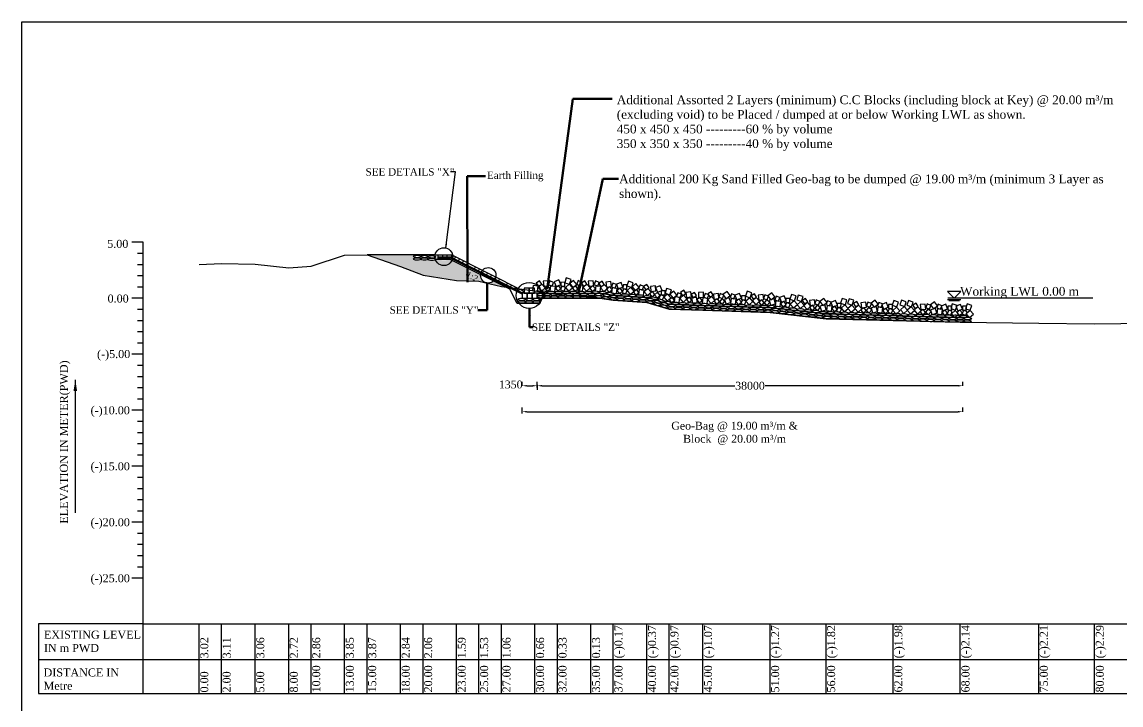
# Model space of a CAD drawing. Header units: metres. Extents: x -2434 to 11656, y -15288 to 8109.
# Drawn here: x 1856.3 to 1954.5, y -14416.3 to -14355.4 of the extents above; entities that cross this region are included whole.
import ezdxf

# ---------------------------------------------------------------- set-up
doc = ezdxf.new("R2010")
doc.units = ezdxf.units.M
doc.layers.add('LINE', color=7, linetype='Continuous')
doc.styles.get("Standard").update_dxf_attribs({"font": 'times.ttf'})
doc.dimstyles.get("Standard").update_dxf_attribs({"dimtxt": 0.5, "dimasz": 0.4075, "dimexe": 0.364, "dimexo": 0.219, "dimgap": 0.09, "dimtad": 0, "dimdec": 0, "dimlfac": 1000, "dimzin": 0, "dimdsep": 46, "dimtxsty": 'Standard', "dimcen": 0.09, "dimadec": 0, "dimazin": 0, "dimtfac": 1, "dimtdec": 0, "dimtofl": 0, "dimtmove": 0, "dimatfit": 3, "dimfxl": 1, "dimtolj": 1, "dimtzin": 0, "dimarcsym": 0})

# ---------------------------------------------------------------- blocks, each defined once
blk = doc.blocks.new('*D1528')
at = {"color": 0, "lineweight": -2, "ltscale": 0.5}
for p, q in [((1902.37, -14387.99), (1902.37, -14387.476)), ((1902.777, -14387.84), (1920.027, -14387.84)), ((1939.962, -14387.84), (1922.712, -14387.84)), ((1940.37, -14387.84), (1940.37, -14387.476))]:
    blk.add_line(p, q, dxfattribs=at)
at = {"color": 0, "linetype": 'Continuous', "lineweight": -3, "ltscale": 0.5}
for points in [[(1902.777, -14387.772), (1902.777, -14387.908), (1902.37, -14387.84)], [(1939.962, -14387.772), (1939.962, -14387.908), (1940.37, -14387.84)]]:
    blk.add_solid(points, dxfattribs=at)
at = {"layer": 'Defpoints', "color": 0, "linetype": 'Continuous', "lineweight": -3, "ltscale": 0.5}
for p in [(1940.37, -14387.84), (1940.37, -14387.84), (1902.37, -14393.538)]:
    blk.add_point(p, dxfattribs=at)
at = {"color": 0, "linetype": 'Continuous', "lineweight": -3, "ltscale": 0.5, "insert": (1921.37, -14387.84), "char_height": 0.7, "attachment_point": 5}
blk.add_mtext('\\A1;38000', dxfattribs=at)
blk = doc.blocks.new('*D1529')
at = {"color": 0, "lineweight": -2, "ltscale": 0.5}
for p, q in [((1901.02, -14387.84), (1901.02, -14387.476)), ((1901.427, -14387.84), (1901.962, -14387.84)), ((1902.37, -14387.744), (1902.37, -14388.204))]:
    blk.add_line(p, q, dxfattribs=at)
at = {"color": 0, "linetype": 'Continuous', "lineweight": -3, "ltscale": 0.5}
for points in [[(1901.427, -14387.772), (1901.427, -14387.908), (1901.02, -14387.84)], [(1901.962, -14387.772), (1901.962, -14387.908), (1902.37, -14387.84)]]:
    blk.add_solid(points, dxfattribs=at)
at = {"layer": 'Defpoints', "color": 0, "linetype": 'Continuous', "lineweight": -3, "ltscale": 0.5}
for p in [(1901.02, -14387.84), (1902.37, -14387.525), (1902.37, -14387.84)]:
    blk.add_point(p, dxfattribs=at)
at = {"color": 0, "linetype": 'Continuous', "lineweight": -3, "ltscale": 0.5, "insert": (1899.996, -14387.73), "char_height": 0.7, "attachment_point": 5}
blk.add_mtext('\\A1;1350', dxfattribs=at)
blk = doc.blocks.new('*D1530')
at = {"color": 0, "lineweight": -2, "ltscale": 0.5}
for p, q in [((1901.02, -14390.307), (1901.02, -14389.793)), ((1901.427, -14390.157), (1939.962, -14390.157)), ((1940.37, -14390.157), (1940.37, -14389.793))]:
    blk.add_line(p, q, dxfattribs=at)
at = {"color": 0, "linetype": 'Continuous', "lineweight": -3, "ltscale": 0.5}
for points in [[(1901.427, -14390.089), (1901.427, -14390.225), (1901.02, -14390.157)], [(1939.962, -14390.089), (1939.962, -14390.225), (1940.37, -14390.157)]]:
    blk.add_solid(points, dxfattribs=at)
at = {"layer": 'Defpoints', "color": 0, "linetype": 'Continuous', "lineweight": -3, "ltscale": 0.5}
for p in [(1940.37, -14390.157), (1940.37, -14390.157), (1901.02, -14396.201)]:
    blk.add_point(p, dxfattribs=at)
at = {"color": 0, "linetype": 'Continuous', "lineweight": -3, "ltscale": 0.5, "insert": (1919.995, -14392.091), "char_height": 0.7, "attachment_point": 5}
blk.add_mtext('\\A1;Geo-Bag @ 19.00 m³/m &\\PBlock  @ 20.00 m³/m', dxfattribs=at)

msp = doc.modelspace()

# ---------------------------------------------------------------- hatches: boundary and pattern name
at = {"lineweight": -3, "ltscale": 0.5}
h = msp.add_hatch(dxfattribs=at)
h.set_pattern_fill('AR-SAND', color=0, scale=0.005, style=0)
h.set_pattern_definition([(37.5, (-262.59242, -7054.71837), (-0.0080001565, 0.2447066187), [0, -0.19304, 0, -0.2159, 0, -0.206375]), (7.5, (-262.59242, -7054.71837), (0.224761642, 0.35841255), [0, -0.10414, 0, -0.17399, 0, -0.066675]), (327.5, (-262.74863, -7054.71837), (0.395496185, 0.0007185923), [0, -0.0635, 0, -0.2286, 0, -0.29845]), (317.5, (-262.74863, -7054.71837), (0.381778226, 0.111464662), [0, -0.03175, 0, -0.14986, 0, -0.17145])])
h.paths.add_polyline_path([(1894.600601, -14376.560269), (1894.401031, -14376.560269, -0.250913174), (1893.648153, -14376.560269), (1893.495028, -14376.560269), (1893.495028, -14376.453473, -0.114185559), (1893.287004, -14376.160269), (1893.2646, -14376.160269), (1887.160674, -14376.160269), (1890.160674, -14377.190269), (1892.160674, -14377.970269), (1895.160674, -14378.440269), (1897.160674, -14378.504269), (1899.160674, -14378.974269), (1899.526029, -14379.022983), (1898.452785, -14378.486361, -0.651935089), (1897.298894, -14377.977518, -0.024164705), (1897.302109, -14377.911023)])
edge = h.paths.add_edge_path(flags=16)
edge.add_ellipse((1892.953511, -14376.551346), major_axis=(-0.332673, 0.007297), ratio=0.329715771, start_angle=1.65842056, end_angle=263.58604641, ccw=False)
edge.add_ellipse((1892.297232, -14376.515537), major_axis=(-0.332673, 0.007297), ratio=0.329715771, start_angle=7.5843936, end_angle=167.05156828, ccw=False)
edge.add_ellipse((1891.634496, -14376.517672), major_axis=(-0.332673, 0.007297), ratio=0.329715771, start_angle=280.44828495, end_angle=541.14216713, ccw=False)
edge.add_ellipse((1891.634496, -14376.301554), major_axis=(-0.332673, 0.007297), ratio=0.329715771, start_angle=191.23400743, end_angle=440.38045425, ccw=False)
edge.add_ellipse((1892.293644, -14376.298514), major_axis=(-0.332673, 0.007297), ratio=0.329715771, start_angle=177.37698569, end_angle=357.97318861, ccw=False)
edge.add_ellipse((1892.954921, -14376.333401), major_axis=(-0.332673, 0.007297), ratio=0.329715771, start_angle=96.99814683, end_angle=351.95412789, ccw=False)
h.paths.add_polyline_path([(1895.76625, -14378.161945), (1896.941873, -14378.757131), (1897.321229, -14378.007817), (1896.145607, -14377.412632)], flags=24)

# ---------------------------------------------------------------- linework, layer by layer
at = {"color": 0, "lineweight": -2}
for p, q in [((1867.160674, -14375.030269), (1866.160674, -14375.030269)), ((1867.160674, -14415.329559), (1867.160674, -14375.030269)), ((1867.160674, -14376.030269), (1866.660674, -14376.030269)), ((1867.160674, -14377.030269), (1866.660674, -14377.030269)), ((1867.160674, -14378.030269), (1866.660674, -14378.030269)), ((1867.160674, -14379.030269), (1866.660674, -14379.030269)), ((1867.160674, -14380.030269), (1866.160674, -14380.030269)), ((1867.160674, -14381.030269), (1866.660674, -14381.030269)), ((1867.160674, -14382.030269), (1866.660674, -14382.030269)), ((1867.160674, -14383.030269), (1866.660674, -14383.030269)), ((1867.160674, -14384.030269), (1866.660674, -14384.030269)), ((1867.160674, -14385.030269), (1866.160674, -14385.030269)), ((1867.160674, -14386.030269), (1866.660674, -14386.030269)), ((1867.160674, -14387.030269), (1866.660674, -14387.030269)), ((1867.160674, -14388.030269), (1866.660674, -14388.030269)), ((1867.160674, -14389.030269), (1866.660674, -14389.030269)), ((1867.160674, -14390.030269), (1866.160674, -14390.030269)), ((1867.160674, -14391.030269), (1866.660674, -14391.030269)), ((1867.160674, -14392.030269), (1866.660674, -14392.030269)), ((1867.160674, -14393.030269), (1866.660674, -14393.030269)), ((1867.160674, -14394.030269), (1866.660674, -14394.030269)), ((1867.160674, -14395.030269), (1866.160674, -14395.030269)), ((1867.160674, -14396.030269), (1866.660674, -14396.030269)), ((1867.160674, -14397.030269), (1866.660674, -14397.030269)), ((1867.160674, -14398.030269), (1866.660674, -14398.030269)), ((1867.160674, -14399.030269), (1866.660674, -14399.030269)), ((1867.160674, -14400.030269), (1866.160674, -14400.030269)), ((1867.160674, -14401.030269), (1866.660674, -14401.030269)), ((1867.160674, -14402.030269), (1866.660674, -14402.030269)), ((1867.160674, -14403.030269), (1866.660674, -14403.030269)), ((1867.160674, -14404.030269), (1866.660674, -14404.030269)), ((1867.160674, -14405.030269), (1866.160674, -14405.030269)), ((1867.160674, -14409.110769), (1986.40743, -14409.110769)), ((1872.160674, -14415.329559), (1872.160674, -14409.110769)), ((1874.160674, -14415.329559), (1874.160674, -14409.110769)), ((1877.160674, -14415.329559), (1877.160674, -14409.110769)), ((1880.160674, -14415.329559), (1880.160674, -14409.110769)), ((1882.160674, -14415.329559), (1882.160674, -14409.110769)), ((1885.160674, -14415.329559), (1885.160674, -14409.110769)), ((1887.160674, -14415.329559), (1887.160674, -14409.110769)), ((1890.160674, -14415.329559), (1890.160674, -14409.110769)), ((1892.160674, -14415.329559), (1892.160674, -14409.110769)), ((1895.160674, -14415.329559), (1895.160674, -14409.110769)), ((1897.160674, -14415.329559), (1897.160674, -14409.110769)), ((1899.160674, -14415.329559), (1899.160674, -14409.110769)), ((1902.160674, -14415.329559), (1902.160674, -14409.110769)), ((1904.160674, -14415.329559), (1904.160674, -14409.110769)), ((1907.160674, -14415.329559), (1907.160674, -14409.110769)), ((1909.160674, -14415.329559), (1909.160674, -14409.110769)), ((1912.160674, -14415.329559), (1912.160674, -14409.110769)), ((1914.160674, -14415.329559), (1914.160674, -14409.110769)), ((1917.160674, -14415.329559), (1917.160674, -14409.110769)), ((1923.160674, -14415.329559), (1923.160674, -14409.110769)), ((1928.160674, -14415.329559), (1928.160674, -14409.110769)), ((1934.160674, -14415.329559), (1934.160674, -14409.110769)), ((1940.160674, -14415.329559), (1940.160674, -14409.110769)), ((1947.160674, -14415.329559), (1947.160674, -14409.110769)), ((1952.160674, -14415.329559), (1952.160674, -14409.110769)), ((1857.804616, -14412.280269), (1986.40743, -14412.280269)), ((1857.804616, -14415.329559), (1986.40743, -14415.329559))]:
    msp.add_line(p, q, dxfattribs=at)
at = {"color": 0, "lineweight": -3, "ltscale": 0.5}
msp.add_line((1893.2646, -14376.160269), (1887.160674, -14376.160269), dxfattribs=at)
at = {"color": 0, "linetype": 'Continuous', "lineweight": -3, "ltscale": 0.5}
for p, q in [((1893.2646, -14376.160269), (1894.695028, -14376.160269)), ((1893.495028, -14376.160269), (1893.495028, -14376.560269)), ((1894.695028, -14376.360269), (1893.495028, -14376.360269)), ((1894.624208, -14376.460269), (1893.495028, -14376.460269)), ((1893.895028, -14376.160269), (1893.895028, -14376.360269)), ((1894.295028, -14376.160269), (1894.295028, -14376.360269)), ((1901.0231, -14379.659715), (1894.624208, -14376.460269)), ((1901.08669, -14379.579707), (1894.647815, -14376.360269)), ((1901.206301, -14379.415905), (1894.695028, -14376.160269)), ((1894.695028, -14376.160269), (1894.695028, -14376.360269)), ((1894.967, -14376.519862), (1895.056442, -14376.340976)), ((1894.600601, -14376.560269), (1893.295028, -14376.560269)), ((1899.925887, -14379.222912), (1894.600601, -14376.560269)), ((1895.324771, -14376.698747), (1895.414213, -14376.519862)), ((1895.682542, -14376.877633), (1895.771984, -14376.698747)), ((1896.040312, -14377.056518), (1896.129755, -14376.877633)), ((1896.755854, -14377.414289), (1896.845297, -14377.235403)), ((1897.113625, -14377.593174), (1897.203068, -14377.414289)), ((1897.471396, -14377.77206), (1897.560839, -14377.593174)), ((1897.829167, -14377.950945), (1897.918609, -14377.77206)), ((1898.186938, -14378.129831), (1898.27638, -14377.950945)), ((1898.544709, -14378.308716), (1898.634151, -14378.129831)), ((1898.902479, -14378.487601), (1898.991922, -14378.308716)), ((1899.618021, -14378.845372), (1899.707464, -14378.666487)), ((1900.550917, -14380.472971), (1899.851352, -14379.073841)), ((1899.975792, -14379.024258), (1900.065235, -14378.845372)), ((1900.333563, -14379.203143), (1900.423006, -14379.024258)), ((1900.691334, -14379.382029), (1900.780776, -14379.203143)), ((1901.049105, -14379.560914), (1901.138547, -14379.382029)), ((1939.617792, -14380.030269), (1939.017792, -14379.430269)), ((1940.217792, -14379.430269), (1939.017792, -14379.430269)), ((1939.617792, -14380.030269), (1940.217792, -14379.430269)), ((1902.3731, -14380.030269), (1908.000674, -14380.030269)), ((1902.638253, -14380.030269), (1902.638253, -14380.472971)), ((1939.017792, -14380.130269), (1940.217792, -14380.130269)), ((1951.99168, -14380.030269), (1939.047011, -14380.030269)), ((1939.137792, -14380.230269), (1940.097792, -14380.230269)), ((1900.550917, -14380.472971), (1902.638253, -14380.472971))]:
    msp.add_line(p, q, dxfattribs=at)
for points in [[(1872.160674, -14377.010269), (1874.160674, -14376.920269), (1877.160674, -14376.970269), (1880.160674, -14377.310269), (1882.160674, -14377.170269), (1885.160674, -14376.180269), (1887.160674, -14376.160269), (1890.160674, -14377.190269), (1892.160674, -14377.970269), (1895.160674, -14378.440269), (1897.160674, -14378.504269), (1899.160674, -14378.974269), (1902.160674, -14379.374269), (1904.160674, -14379.704269), (1907.160674, -14379.904269), (1909.160674, -14380.204269), (1912.160674, -14380.404269), (1914.160674, -14381.004269), (1917.160674, -14381.104269), (1923.160674, -14381.300269), (1928.160674, -14381.850269), (1934.160674, -14382.010269), (1940.160674, -14382.170269), (1947.160674, -14382.240269), (1952.160674, -14382.320269), (1959.160674, -14382.230269)], [(1903.881589, -14378.562642), (1904.0487, -14378.980462), (1904.46652, -14378.813352), (1904.29941, -14378.395531), (1903.881589, -14378.562642)], [(1905.246528, -14378.777684), (1905.38877, -14378.350756), (1904.961843, -14378.208514), (1904.819601, -14378.635442), (1905.246528, -14378.777684)], [(1905.26441, -14378.718326), (1905.545058, -14379.070089), (1905.89682, -14378.789442), (1905.616173, -14378.437679), (1905.26441, -14378.718326)], [(1905.891096, -14378.780621), (1906.217694, -14378.906455), (1906.343527, -14378.579857), (1906.01693, -14378.454024), (1905.891096, -14378.780621)], [(1902.448925, -14378.945125), (1902.002739, -14378.886666), (1901.944279, -14379.332852), (1902.390465, -14379.391312), (1902.448925, -14378.945125)], [(1902.465979, -14378.962203), (1902.762502, -14378.776262), (1902.576562, -14378.479739), (1902.280038, -14378.665679), (1902.465979, -14378.962203)], [(1903.068979, -14379.101075), (1902.765491, -14378.768817), (1902.433233, -14379.072304), (1902.736721, -14379.404562), (1903.068979, -14379.101075)], [(1903.334697, -14378.460611), (1902.887984, -14378.514901), (1902.942274, -14378.961614), (1903.388987, -14378.907324), (1903.334697, -14378.460611)], [(1903.523451, -14379.190761), (1903.304079, -14378.918042), (1903.03136, -14379.137414), (1903.250732, -14379.410133), (1903.523451, -14379.190761)], [(1903.376689, -14378.810071), (1903.703287, -14378.935905), (1903.82912, -14378.609307), (1903.502523, -14378.483474), (1903.376689, -14378.810071)], [(1904.004789, -14378.977537), (1903.558603, -14378.919077), (1903.500143, -14379.365264), (1903.946329, -14379.423724), (1904.004789, -14378.977537)], [(1904.478642, -14379.169043), (1904.25927, -14378.896323), (1903.98655, -14379.115696), (1904.205922, -14379.388415), (1904.478642, -14379.169043)], [(1904.437114, -14379.281324), (1904.763712, -14379.407157), (1904.889545, -14379.08056), (1904.562948, -14378.954726), (1904.437114, -14379.281324)], [(1904.818694, -14378.956529), (1904.821073, -14378.606537), (1904.471081, -14378.604159), (1904.468702, -14378.95415), (1904.818694, -14378.956529)], [(1905.215985, -14378.769355), (1904.87593, -14379.06408), (1905.170654, -14379.404135), (1905.510709, -14379.109411), (1905.215985, -14378.769355)], [(1905.693861, -14379.391562), (1905.990384, -14379.205621), (1905.804443, -14378.909098), (1905.50792, -14379.095038), (1905.693861, -14379.391562)], [(1906.48127, -14378.945543), (1906.035083, -14378.887083), (1905.976623, -14379.333269), (1906.42281, -14379.391729), (1906.48127, -14378.945543)], [(1906.498323, -14378.96262), (1906.794847, -14378.77668), (1906.608906, -14378.480156), (1906.312383, -14378.666097), (1906.498323, -14378.96262)], [(1907.101324, -14379.101492), (1906.797836, -14378.769234), (1906.465578, -14379.072721), (1906.769066, -14379.404979), (1907.101324, -14379.101492)], [(1907.367041, -14378.461028), (1906.920328, -14378.515318), (1906.974619, -14378.962031), (1907.421332, -14378.907741), (1907.367041, -14378.461028)], [(1907.555796, -14379.191178), (1907.336424, -14378.918459), (1907.063704, -14379.137831), (1907.283077, -14379.410551), (1907.555796, -14379.191178)], [(1907.447153, -14378.810343), (1907.77375, -14378.936176), (1907.899584, -14378.609579), (1907.572986, -14378.483745), (1907.447153, -14378.810343)], [(1908.037327, -14378.975264), (1907.59114, -14378.916804), (1907.53268, -14379.36299), (1907.978867, -14379.42145), (1908.037327, -14378.975264)], [(1908.05438, -14378.992341), (1908.350903, -14378.806401), (1908.164963, -14378.509877), (1907.86844, -14378.695818), (1908.05438, -14378.992341)], [(1908.65738, -14379.131213), (1908.353893, -14378.798955), (1908.021635, -14379.102443), (1908.325122, -14379.434701), (1908.65738, -14379.131213)], [(1908.950322, -14378.526884), (1908.503609, -14378.581174), (1908.557899, -14379.027887), (1909.004612, -14378.973597), (1908.950322, -14378.526884)], [(1909.051413, -14379.269131), (1908.832041, -14378.996412), (1908.559322, -14379.215784), (1908.778694, -14379.488504), (1909.051413, -14379.269131)], [(1908.99518, -14379.00305), (1909.321777, -14379.128884), (1909.447611, -14378.802286), (1909.121013, -14378.676453), (1908.99518, -14379.00305)], [(1909.517642, -14379.149399), (1909.071455, -14379.090939), (1909.012995, -14379.537125), (1909.459182, -14379.595585), (1909.517642, -14379.149399)], [(1909.441074, -14378.773819), (1909.608184, -14379.191639), (1910.026005, -14379.024529), (1909.858894, -14378.606708), (1909.441074, -14378.773819)], [(1909.980944, -14379.401233), (1909.761571, -14379.128514), (1909.488852, -14379.347886), (1909.708224, -14379.620605), (1909.980944, -14379.401233)], [(1909.939416, -14379.513514), (1910.266013, -14379.639347), (1910.391847, -14379.31275), (1910.065249, -14379.186916), (1909.939416, -14379.513514)], [(1910.375053, -14379.18872), (1910.377432, -14378.838728), (1910.02744, -14378.836349), (1910.025061, -14379.186341), (1910.375053, -14379.18872)], [(1910.806143, -14379.069421), (1910.948385, -14378.642493), (1910.521457, -14378.500251), (1910.379215, -14378.927179), (1910.806143, -14379.069421)], [(1910.725842, -14379.044511), (1910.385786, -14379.339236), (1910.680511, -14379.679291), (1911.020566, -14379.384567), (1910.725842, -14379.044511)], [(1910.833403, -14378.995828), (1911.114051, -14379.347591), (1911.465813, -14379.066944), (1911.185166, -14378.715181), (1910.833403, -14378.995828)], [(1911.146795, -14379.737736), (1911.443318, -14379.551795), (1911.257378, -14379.255272), (1910.960855, -14379.441212), (1911.146795, -14379.737736)], [(1911.422575, -14379.169604), (1911.749173, -14379.295438), (1911.875006, -14378.96884), (1911.548409, -14378.843007), (1911.422575, -14379.169604)], [(1911.928734, -14379.311061), (1911.482547, -14379.252601), (1911.424087, -14379.698788), (1911.870274, -14379.757248), (1911.928734, -14379.311061)], [(1912.056505, -14379.270678), (1912.353029, -14379.084737), (1912.167088, -14378.788214), (1911.870565, -14378.974154), (1912.056505, -14379.270678)], [(1912.546443, -14379.481141), (1912.242955, -14379.148883), (1911.910697, -14379.452371), (1912.214185, -14379.784629), (1912.546443, -14379.481141)], [(1912.872612, -14379.687575), (1912.65324, -14379.414855), (1912.380521, -14379.634228), (1912.599893, -14379.906947), (1912.872612, -14379.687575)], [(1912.917668, -14378.916023), (1912.470955, -14378.970313), (1912.525246, -14379.417026), (1912.971959, -14379.362736), (1912.917668, -14378.916023)], [(1912.940419, -14379.077184), (1913.107529, -14379.495004), (1913.52535, -14379.327894), (1913.358239, -14378.910073), (1912.940419, -14379.077184)], [(1913.778529, -14379.725579), (1913.780908, -14379.375587), (1913.430916, -14379.373208), (1913.428537, -14379.7232), (1913.778529, -14379.725579)], [(1914.205842, -14379.714423), (1914.348084, -14379.287495), (1913.921156, -14379.145253), (1913.778914, -14379.572181), (1914.205842, -14379.714423)], [(1914.214606, -14379.67441), (1914.495253, -14380.026173), (1914.847016, -14379.745526), (1914.566368, -14379.393763), (1914.214606, -14379.67441)], [(1915.3477, -14379.802009), (1915.644224, -14379.616069), (1915.458283, -14379.319546), (1915.16176, -14379.505486), (1915.3477, -14379.802009)], [(1919.227557, -14380.064464), (1919.587675, -14379.794622), (1919.317833, -14379.434504), (1918.957715, -14379.704346), (1919.227557, -14380.064464)], [(1921.390679, -14379.977065), (1921.532921, -14379.550137), (1921.105994, -14379.407895), (1920.963752, -14379.834823), (1921.390679, -14379.977065)], [(1913.338309, -14379.770767), (1913.118937, -14379.498047), (1912.846217, -14379.71742), (1913.06559, -14379.990139), (1913.338309, -14379.770767)], [(1913.238426, -14380.039214), (1913.565024, -14380.165048), (1913.690857, -14379.83845), (1913.36426, -14379.712617), (1913.238426, -14380.039214)], [(1914.002448, -14379.648477), (1913.662393, -14379.943202), (1913.957117, -14380.283257), (1914.297172, -14379.988533), (1914.002448, -14379.648477)], [(1914.324927, -14380.427945), (1914.621451, -14380.242005), (1914.43551, -14379.945481), (1914.138987, -14380.131422), (1914.324927, -14380.427945)], [(1915.107517, -14379.9679), (1914.661331, -14379.90944), (1914.602871, -14380.355627), (1915.049057, -14380.414086), (1915.107517, -14379.9679)], [(1914.806383, -14379.856164), (1915.13298, -14379.981998), (1915.258814, -14379.6554), (1914.932216, -14379.529567), (1914.806383, -14379.856164)], [(1915.735126, -14380.088445), (1915.431638, -14379.756187), (1915.09938, -14380.059674), (1915.402868, -14380.391932), (1915.735126, -14380.088445)], [(1916.079909, -14379.444018), (1915.633196, -14379.498308), (1915.687486, -14379.945021), (1916.134199, -14379.890731), (1916.079909, -14379.444018)], [(1916.183606, -14380.19247), (1915.964234, -14379.919751), (1915.691515, -14380.139123), (1915.910887, -14380.411842), (1916.183606, -14380.19247)], [(1916.288734, -14379.981282), (1916.585257, -14379.795341), (1916.399316, -14379.498818), (1916.102793, -14379.684758), (1916.288734, -14379.981282)], [(1916.193705, -14380.43402), (1916.643011, -14380.409033), (1916.618024, -14379.959727), (1916.168718, -14379.984714), (1916.193705, -14380.43402)], [(1916.801052, -14380.441896), (1917.097575, -14380.255956), (1916.911635, -14379.959432), (1916.615111, -14380.145373), (1916.801052, -14380.441896)], [(1916.781561, -14379.963244), (1917.230867, -14379.938257), (1917.20588, -14379.488951), (1916.756574, -14379.513938), (1916.781561, -14379.963244)], [(1917.607777, -14380.054787), (1917.16159, -14379.996327), (1917.10313, -14380.442513), (1917.549317, -14380.500973), (1917.607777, -14380.054787)], [(1917.24146, -14379.923009), (1917.568058, -14380.048842), (1917.693891, -14379.722245), (1917.367294, -14379.596411), (1917.24146, -14379.923009)], [(1918.232547, -14380.195853), (1917.929059, -14379.863595), (1917.596801, -14380.167082), (1917.900289, -14380.49934), (1918.232547, -14380.195853)], [(1917.79455, -14379.931294), (1918.091074, -14379.745354), (1917.905133, -14379.44883), (1917.60861, -14379.634771), (1917.79455, -14379.931294)], [(1918.54554, -14379.593745), (1918.098827, -14379.648035), (1918.153117, -14380.094748), (1918.59983, -14380.040458), (1918.54554, -14379.593745)], [(1918.656148, -14380.330486), (1918.436776, -14380.057766), (1918.164057, -14380.277139), (1918.383429, -14380.549858), (1918.656148, -14380.330486)], [(1918.584179, -14379.937668), (1918.910776, -14380.063502), (1919.03661, -14379.736904), (1918.710012, -14379.611071), (1918.584179, -14379.937668)], [(1918.923665, -14380.554983), (1919.137308, -14380.277753), (1918.860078, -14380.06411), (1918.646435, -14380.34134), (1918.923665, -14380.554983)], [(1919.091207, -14380.10244), (1919.211592, -14380.536038), (1919.64519, -14380.415653), (1919.524805, -14379.982055), (1919.091207, -14380.10244)], [(1919.594724, -14379.962003), (1919.921321, -14380.087836), (1920.047155, -14379.761239), (1919.720557, -14379.635405), (1919.594724, -14379.962003)], [(1920.147743, -14380.115911), (1919.701556, -14380.057451), (1919.643096, -14380.503638), (1920.089283, -14380.562098), (1920.147743, -14380.115911)], [(1920.02574, -14379.762023), (1920.192851, -14380.179843), (1920.610671, -14380.012733), (1920.443561, -14379.594912), (1920.02574, -14379.762023)], [(1920.604817, -14380.377392), (1920.385445, -14380.104673), (1920.112726, -14380.324045), (1920.332098, -14380.596764), (1920.604817, -14380.377392)], [(1920.56329, -14380.489673), (1920.889887, -14380.615507), (1921.015721, -14380.288909), (1920.689123, -14380.163076), (1920.56329, -14380.489673)], [(1920.962845, -14380.15591), (1920.965224, -14379.805919), (1920.615232, -14379.80354), (1920.612853, -14380.153531), (1920.962845, -14380.15591)], [(1921.342161, -14379.977705), (1921.002105, -14380.272429), (1921.29683, -14380.612485), (1921.636885, -14380.31776), (1921.342161, -14379.977705)], [(1921.648845, -14380.110508), (1921.945368, -14379.924567), (1921.759428, -14379.628044), (1921.462904, -14379.813984), (1921.648845, -14380.110508)], [(1922.227649, -14380.296748), (1921.924161, -14379.96449), (1921.591903, -14380.267978), (1921.895391, -14380.600236), (1922.227649, -14380.296748)], [(1922.540642, -14379.694641), (1922.093929, -14379.748931), (1922.148219, -14380.195644), (1922.594932, -14380.141354), (1922.540642, -14379.694641)], [(1922.65125, -14380.431381), (1922.431878, -14380.158662), (1922.159159, -14380.378034), (1922.378531, -14380.650754), (1922.65125, -14380.431381)], [(1922.579281, -14380.038564), (1922.905878, -14380.164397), (1923.031712, -14379.8378), (1922.705114, -14379.711966), (1922.579281, -14380.038564)], [(1922.918767, -14380.655879), (1923.13241, -14380.378649), (1922.85518, -14380.165006), (1922.641537, -14380.442236), (1922.918767, -14380.655879)], [(1923.222659, -14380.16536), (1923.582777, -14379.895518), (1923.312935, -14379.535399), (1922.952816, -14379.805242), (1923.222659, -14380.16536)], [(1923.086308, -14380.203336), (1923.206694, -14380.636934), (1923.640292, -14380.516549), (1923.519907, -14380.08295), (1923.086308, -14380.203336)], [(1923.577972, -14380.16588), (1923.90457, -14380.291713), (1924.030403, -14379.965116), (1923.703806, -14379.839282), (1923.577972, -14380.16588)], [(1924.130991, -14380.319788), (1923.684805, -14380.261328), (1923.626345, -14380.707515), (1924.072531, -14380.765975), (1924.130991, -14380.319788)], [(1924.008989, -14379.9659), (1924.1761, -14380.38372), (1924.59392, -14380.21661), (1924.426809, -14379.798789), (1924.008989, -14379.9659)], [(1924.588066, -14380.581269), (1924.368694, -14380.30855), (1924.095974, -14380.527922), (1924.315347, -14380.800641), (1924.588066, -14380.581269)], [(1924.518794, -14380.745067), (1924.845391, -14380.8709), (1924.971225, -14380.544303), (1924.644627, -14380.418469), (1924.518794, -14380.745067)], [(1924.918349, -14380.411304), (1924.920728, -14380.061312), (1924.570736, -14380.058933), (1924.568357, -14380.408925), (1924.918349, -14380.411304)], [(1925.353999, -14380.25222), (1925.496241, -14379.825293), (1925.069313, -14379.683051), (1924.927071, -14380.109978), (1925.353999, -14380.25222)], [(1925.30548, -14380.252861), (1924.965425, -14380.547585), (1925.260149, -14380.88764), (1925.600204, -14380.592916), (1925.30548, -14380.252861)], [(1925.970764, -14380.308899), (1926.113006, -14379.881972), (1925.686078, -14379.73973), (1925.543836, -14380.166657), (1925.970764, -14380.308899)], [(1925.922245, -14380.30954), (1925.58219, -14380.604264), (1925.876914, -14380.944319), (1926.21697, -14380.649595), (1925.922245, -14380.30954)], [(1926.228929, -14380.536147), (1926.525453, -14380.350206), (1926.339512, -14380.053683), (1926.042989, -14380.239623), (1926.228929, -14380.536147)], [(1926.807733, -14380.722387), (1926.504246, -14380.390129), (1926.171988, -14380.693617), (1926.475475, -14381.025875), (1926.807733, -14380.722387)], [(1927.132449, -14380.160586), (1926.685736, -14380.214876), (1926.740027, -14380.661589), (1927.18674, -14380.607299), (1927.132449, -14380.160586)], [(1927.171088, -14380.504509), (1927.497686, -14380.630342), (1927.623519, -14380.303745), (1927.296922, -14380.177911), (1927.171088, -14380.504509)], [(1927.890797, -14380.672967), (1928.250915, -14380.403125), (1927.981073, -14380.043006), (1927.620955, -14380.312849), (1927.890797, -14380.672967)], [(1928.158057, -14380.591519), (1928.484654, -14380.717352), (1928.610488, -14380.390755), (1928.28389, -14380.264921), (1928.158057, -14380.591519)], [(1928.589073, -14380.391539), (1928.756184, -14380.809359), (1929.174005, -14380.642249), (1929.006894, -14380.224428), (1928.589073, -14380.391539)], [(1929.891359, -14380.607832), (1930.033601, -14380.180904), (1929.606673, -14380.038662), (1929.464431, -14380.46559), (1929.891359, -14380.607832)], [(1930.50591, -14380.637188), (1930.648152, -14380.210261), (1930.221224, -14380.068019), (1930.078982, -14380.494946), (1930.50591, -14380.637188)], [(1930.790778, -14380.787004), (1931.087301, -14380.601064), (1930.901361, -14380.30454), (1930.604837, -14380.490481), (1930.790778, -14380.787004)], [(1931.723606, -14380.384746), (1931.276893, -14380.439037), (1931.331183, -14380.88575), (1931.777896, -14380.831459), (1931.723606, -14380.384746)], [(1931.76498, -14380.707291), (1932.091578, -14380.833124), (1932.217411, -14380.506527), (1931.890814, -14380.380693), (1931.76498, -14380.707291)], [(1932.466062, -14380.827674), (1932.82618, -14380.557831), (1932.556338, -14380.197713), (1932.19622, -14380.467555), (1932.466062, -14380.827674)], [(1932.759113, -14380.732772), (1933.08571, -14380.858606), (1933.211544, -14380.532008), (1932.884946, -14380.406175), (1932.759113, -14380.732772)], [(1933.137506, -14380.57409), (1933.304616, -14380.99191), (1933.722437, -14380.824799), (1933.555326, -14380.406979), (1933.137506, -14380.57409)], [(1934.493039, -14380.796696), (1934.635281, -14380.369768), (1934.208353, -14380.227527), (1934.066111, -14380.654454), (1934.493039, -14380.796696)], [(1935.194043, -14380.764717), (1935.336285, -14380.337789), (1934.909358, -14380.195547), (1934.767116, -14380.622475), (1935.194043, -14380.764717)], [(1935.808594, -14380.794073), (1935.950836, -14380.367145), (1935.523909, -14380.224903), (1935.381667, -14380.651831), (1935.808594, -14380.794073)], [(1937.768746, -14380.984558), (1938.128864, -14380.714716), (1937.859022, -14380.354598), (1937.498904, -14380.62444), (1937.768746, -14380.984558)], [(1927.167769, -14380.907025), (1926.948397, -14380.634306), (1926.675678, -14380.853678), (1926.89505, -14381.126397), (1927.167769, -14380.907025)], [(1927.435286, -14381.131523), (1927.648929, -14380.854292), (1927.371699, -14380.640649), (1927.158056, -14380.91788), (1927.435286, -14381.131523)], [(1927.62432, -14380.741289), (1927.744705, -14381.174888), (1928.178303, -14381.054503), (1928.057918, -14380.620904), (1927.62432, -14380.741289)], [(1928.711076, -14380.745427), (1928.264889, -14380.686967), (1928.206429, -14381.133154), (1928.652616, -14381.191614), (1928.711076, -14380.745427)], [(1929.168151, -14381.006908), (1928.948778, -14380.734189), (1928.676059, -14380.953561), (1928.895431, -14381.22628), (1929.168151, -14381.006908)], [(1929.098878, -14381.170706), (1929.425476, -14381.296539), (1929.551309, -14380.969942), (1929.224712, -14380.844108), (1929.098878, -14381.170706)], [(1929.498434, -14380.836943), (1929.500813, -14380.486951), (1929.150821, -14380.484572), (1929.148442, -14380.834564), (1929.498434, -14380.836943)], [(1929.84284, -14380.608472), (1929.502785, -14380.903197), (1929.797509, -14381.243252), (1930.137565, -14380.948528), (1929.84284, -14380.608472)], [(1930.457391, -14380.637829), (1930.117336, -14380.932553), (1930.41206, -14381.272608), (1930.752116, -14380.977884), (1930.457391, -14380.637829)], [(1931.369582, -14380.973245), (1931.066094, -14380.640987), (1930.733836, -14380.944474), (1931.037324, -14381.276732), (1931.369582, -14380.973245)], [(1931.758926, -14381.131185), (1931.539554, -14380.858466), (1931.266834, -14381.077838), (1931.486207, -14381.350558), (1931.758926, -14381.131185)], [(1932.029178, -14381.334305), (1932.242821, -14381.057074), (1931.965591, -14380.843431), (1931.751948, -14381.120662), (1932.029178, -14381.334305)], [(1932.199585, -14380.895996), (1932.31997, -14381.329594), (1932.753569, -14381.209209), (1932.633183, -14380.775611), (1932.199585, -14380.895996)], [(1933.25052, -14380.877243), (1932.804334, -14380.818784), (1932.745874, -14381.26497), (1933.192061, -14381.32343), (1933.25052, -14380.877243)], [(1933.716583, -14381.189459), (1933.49721, -14380.91674), (1933.224491, -14381.136112), (1933.443863, -14381.408831), (1933.716583, -14381.189459)], [(1933.690816, -14381.263207), (1934.017414, -14381.38904), (1934.143247, -14381.062443), (1933.81665, -14380.936609), (1933.690816, -14381.263207)], [(1934.090372, -14380.929444), (1934.092751, -14380.579452), (1933.742759, -14380.577073), (1933.74038, -14380.927065), (1934.090372, -14380.929444)], [(1934.468357, -14380.812249), (1934.128302, -14381.106974), (1934.423026, -14381.447029), (1934.763081, -14381.152305), (1934.468357, -14380.812249)], [(1935.145525, -14380.765357), (1934.805469, -14381.060082), (1935.100194, -14381.400137), (1935.440249, -14381.105413), (1935.145525, -14380.765357)], [(1935.760076, -14380.794714), (1935.42002, -14381.089438), (1935.714745, -14381.429493), (1936.0548, -14381.134769), (1935.760076, -14380.794714)], [(1936.093462, -14380.943889), (1936.389986, -14380.757949), (1936.204045, -14380.461425), (1935.907522, -14380.647366), (1936.093462, -14380.943889)], [(1936.672266, -14381.13013), (1936.368779, -14380.797872), (1936.036521, -14381.101359), (1936.340008, -14381.433617), (1936.672266, -14381.13013)], [(1937.06161, -14381.28807), (1936.842238, -14381.015351), (1936.569519, -14381.234723), (1936.788891, -14381.507443), (1937.06161, -14381.28807)], [(1937.02629, -14380.541631), (1936.579577, -14380.595921), (1936.633867, -14381.042634), (1937.08058, -14380.988344), (1937.02629, -14380.541631)], [(1937.331862, -14381.491189), (1937.545505, -14381.213959), (1937.268275, -14381.000316), (1937.054632, -14381.277546), (1937.331862, -14381.491189)], [(1937.067665, -14380.864176), (1937.394262, -14380.990009), (1937.520096, -14380.663412), (1937.193498, -14380.537578), (1937.067665, -14380.864176)], [(1937.50227, -14381.052881), (1937.622655, -14381.486479), (1938.056253, -14381.366094), (1937.935868, -14380.932496), (1937.50227, -14381.052881)], [(1938.553205, -14381.034128), (1938.107018, -14380.975668), (1938.048558, -14381.421855), (1938.494745, -14381.480315), (1938.553205, -14381.034128)], [(1938.061797, -14380.889657), (1938.388395, -14381.015491), (1938.514228, -14380.688893), (1938.187631, -14380.56306), (1938.061797, -14380.889657)], [(1938.44019, -14380.730975), (1938.607301, -14381.148795), (1939.025121, -14380.981684), (1938.85801, -14380.563864), (1938.44019, -14380.730975)], [(1939.019267, -14381.346344), (1938.799895, -14381.073625), (1938.527176, -14381.292997), (1938.746548, -14381.565716), (1939.019267, -14381.346344)], [(1938.9935, -14381.420091), (1939.320098, -14381.545925), (1939.445931, -14381.219327), (1939.119334, -14381.093494), (1938.9935, -14381.420091)], [(1939.393056, -14381.086329), (1939.395435, -14380.736337), (1939.045443, -14380.733958), (1939.043064, -14381.08395), (1939.393056, -14381.086329)], [(1939.729189, -14381.093006), (1939.871431, -14380.666078), (1939.444504, -14380.523836), (1939.302262, -14380.950764), (1939.729189, -14381.093006)], [(1939.704508, -14381.108559), (1939.364452, -14381.403283), (1939.659177, -14381.743339), (1939.999232, -14381.448614), (1939.704508, -14381.108559)], [(1939.763669, -14380.740343), (1939.93078, -14381.158164), (1940.348601, -14380.991053), (1940.18149, -14380.573233), (1939.763669, -14380.740343)], [(1940.342747, -14381.355713), (1940.123374, -14381.082993), (1939.850655, -14381.302366), (1940.070027, -14381.575085), (1940.342747, -14381.355713)], [(1940.31698, -14381.42946), (1940.643577, -14381.555294), (1940.769411, -14381.228696), (1940.442813, -14381.102863), (1940.31698, -14381.42946)], [(1940.716536, -14381.095698), (1940.718915, -14380.745706), (1940.368923, -14380.743327), (1940.366544, -14381.093319), (1940.716536, -14381.095698)], [(1941.052669, -14381.102375), (1941.194911, -14380.675447), (1940.767983, -14380.533205), (1940.625741, -14380.960133), (1941.052669, -14381.102375)], [(1941.027987, -14381.117928), (1940.687932, -14381.412652), (1940.982656, -14381.752707), (1941.322712, -14381.457983), (1941.027987, -14381.117928)]]:
    msp.add_lwpolyline(points, dxfattribs=at)
for points in [[(1901.206301, -14379.579707), (1901.656301, -14379.579707), (1901.656301, -14379.129707), (1901.206301, -14379.129707)], [(1901.656301, -14379.579707), (1902.106301, -14379.579707), (1902.106301, -14379.129707), (1901.656301, -14379.129707)], [(1901.0231, -14380.029707), (1901.4731, -14380.029707), (1901.4731, -14379.579707), (1901.0231, -14379.579707)], [(1901.4731, -14380.029707), (1901.9231, -14380.029707), (1901.9231, -14379.579707), (1901.4731, -14379.579707)], [(1901.9231, -14380.029707), (1902.3731, -14380.029707), (1902.3731, -14379.579707), (1901.9231, -14379.579707)]]:
    msp.add_lwpolyline(points, close=True, dxfattribs=at)
at = {"color": 0, "lineweight": -3, "ltscale": 0.5}
msp.add_lwpolyline([(1867.160674, -14409.110769), (1857.804616, -14409.110769), (1857.804616, -14415.329559)], dxfattribs=at)
at = {"color": 0, "linetype": 'Continuous', "lineweight": -3, "ltscale": 0.5}
for centre, radius in [((1894.024592, -14376.313022), 0.797365), ((1897.988034, -14377.977518), 0.68914), ((1901.646402, -14379.775863), 1.16136)]:
    msp.add_circle(centre, radius, dxfattribs=at)
for centre, major_axis in [((1891.634496, -14376.301554), (-0.332673, 0.007297)), ((1891.634496, -14376.517672), (-0.332673, 0.007297)), ((1892.293644, -14376.298514), (-0.332673, 0.007297)), ((1892.297232, -14376.515537), (-0.332673, 0.007297)), ((1892.953511, -14376.551346), (-0.332673, 0.007297)), ((1892.954921, -14376.333401), (-0.332673, 0.007297)), ((1902.412193, -14379.473112), (0.33266, -0.007868)), ((1902.937044, -14379.485803), (0.33266, -0.007868)), ((1903.605009, -14379.489912), (0.33266, -0.007868)), ((1904.268792, -14379.500228), (0.33266, -0.007868)), ((1904.931112, -14379.502732), (0.33266, -0.007868)), ((1905.59399, -14379.501353), (0.33266, -0.007868)), ((1906.257943, -14379.498623), (0.33266, -0.007868)), ((1906.925907, -14379.502732), (0.33266, -0.007868)), ((1907.585831, -14379.481666), (0.33266, -0.007868)), ((1908.240088, -14379.523005), (0.330485, -0.038785)), ((1900.983389, -14380.358236), (0.332472, -0.013683)), ((1900.983902, -14380.138148), (0.332472, -0.013683)), ((1901.644289, -14380.36047), (0.332472, -0.013683)), ((1901.644802, -14380.140383), (0.332472, -0.013683)), ((1902.300952, -14380.356805), (-0.332673, 0.007297)), ((1902.305956, -14380.136718), (-0.332673, 0.007297)), ((1902.695893, -14379.687236), (0.33266, -0.007868)), ((1902.695893, -14379.905067), (0.33266, -0.007868)), ((1903.220744, -14379.699927), (0.33266, -0.007868)), ((1903.220744, -14379.917758), (0.33266, -0.007868)), ((1903.888709, -14379.704036), (0.33266, -0.007868)), ((1903.888709, -14379.921867), (0.33266, -0.007868)), ((1904.546604, -14379.7052), (0.33266, -0.007868)), ((1904.551753, -14379.921748), (0.33266, -0.007868)), ((1905.208924, -14379.707704), (0.33266, -0.007868)), ((1905.214073, -14379.924251), (0.33266, -0.007868)), ((1905.871802, -14379.706325), (0.33266, -0.007868)), ((1905.876951, -14379.922873), (0.33266, -0.007868)), ((1906.535754, -14379.703595), (0.33266, -0.007868)), ((1906.540904, -14379.920142), (0.33266, -0.007868)), ((1907.203719, -14379.707704), (0.33266, -0.007868)), ((1907.208868, -14379.924251), (0.33266, -0.007868)), ((1907.85403, -14379.904333), (0.33266, -0.007868)), ((1907.864841, -14379.688776), (0.33266, -0.007868)), ((1908.508052, -14379.989135), (0.325851, -0.067425)), ((1908.520818, -14379.761585), (0.325851, -0.067425)), ((1908.897259, -14379.61835), (0.325851, -0.067425)), ((1909.159336, -14380.085807), (0.325851, -0.067425)), ((1909.177441, -14379.866131), (0.325851, -0.067425)), ((1909.552692, -14379.703289), (0.332273, -0.017872)), ((1909.811121, -14380.136124), (0.332273, -0.017872)), ((1909.831572, -14379.911911), (0.332273, -0.017872)), ((1910.216089, -14379.734992), (0.332273, -0.017872)), ((1910.468266, -14380.181331), (0.332273, -0.017872)), ((1910.488717, -14379.957119), (0.332273, -0.017872)), ((1910.8761, -14379.782077), (0.332273, -0.017872)), ((1911.133617, -14380.226904), (0.332273, -0.017872)), ((1911.148727, -14380.004203), (0.332273, -0.017872)), ((1911.544707, -14379.824416), (0.332273, -0.017872)), ((1911.802225, -14380.269244), (0.332273, -0.017872)), ((1911.817334, -14380.046543), (0.332273, -0.017872)), ((1912.203415, -14379.894287), (0.332273, -0.017872)), ((1912.453902, -14380.374341), (0.326465, -0.064386)), ((1912.47787, -14380.146427), (0.326465, -0.064386)), ((1912.832168, -14380.025821), (0.326465, -0.064386)), ((1913.087899, -14380.568002), (0.3159, -0.104555)), ((1913.111866, -14380.340088), (0.3159, -0.104555)), ((1913.439592, -14380.239713), (0.3159, -0.104555)), ((1913.749343, -14380.529782), (0.3159, -0.104555)), ((1914.073551, -14380.420439), (0.3159, -0.104555)), ((1914.703591, -14380.479343), (0.331357, -0.030451)), ((1915.359368, -14380.502677), (0.332711, -0.00531)), ((1916.027194, -14380.526923), (0.332711, -0.00531)), ((1913.725375, -14380.757697), (0.3159, -0.104555)), ((1914.364794, -14380.904044), (0.331357, -0.030451)), ((1914.388761, -14380.676129), (0.331357, -0.030451)), ((1915.023957, -14380.922372), (0.332711, -0.00531)), ((1915.047924, -14380.694457), (0.332711, -0.00531)), ((1915.691783, -14380.946618), (0.332711, -0.00531)), ((1915.71575, -14380.718703), (0.332711, -0.00531)), ((1916.349058, -14380.972168), (0.332711, -0.00531)), ((1916.373025, -14380.744253), (0.332711, -0.00531)), ((1916.682775, -14380.555549), (0.332711, -0.00531)), ((1917.014148, -14380.991513), (0.332711, -0.00531)), ((1917.029388, -14380.771628), (0.332711, -0.00531)), ((1917.339139, -14380.582924), (0.332711, -0.00531)), ((1917.673638, -14381.013517), (0.332711, -0.00531)), ((1917.688878, -14380.793632), (0.332711, -0.00531)), ((1917.998628, -14380.604928), (0.332711, -0.00531)), ((1918.341073, -14381.034322), (0.332711, -0.00531)), ((1918.356313, -14380.814437), (0.332711, -0.00531)), ((1918.666063, -14380.625733), (0.332711, -0.00531)), ((1919.008508, -14381.060654), (0.332711, -0.00531)), ((1919.023748, -14380.840769), (0.332711, -0.00531)), ((1919.333498, -14380.652065), (0.332711, -0.00531)), ((1919.675943, -14381.073793), (0.332711, -0.00531)), ((1919.691183, -14380.853909), (0.332711, -0.00531)), ((1920.000933, -14380.665205), (0.332711, -0.00531)), ((1920.327226, -14381.100177), (0.332711, -0.00531)), ((1920.342466, -14380.880293), (0.332711, -0.00531)), ((1920.652217, -14380.691589), (0.332711, -0.00531)), ((1920.990363, -14381.126457), (0.332711, -0.00531)), ((1921.005603, -14380.906573), (0.332711, -0.00531)), ((1921.315353, -14380.717869), (0.332711, -0.00531)), ((1921.657798, -14381.139649), (0.332711, -0.00531)), ((1921.673038, -14380.919765), (0.332711, -0.00531)), ((1921.98331, -14380.723657), (0.332711, -0.00531)), ((1922.320935, -14381.161549), (0.332711, -0.00531)), ((1922.336175, -14380.941664), (0.332711, -0.00531)), ((1922.646446, -14380.745557), (0.332711, -0.00531)), ((1922.97313, -14381.179121), (0.332711, -0.00531)), ((1922.98837, -14380.959236), (0.332711, -0.00531)), ((1923.298641, -14380.763129), (0.332711, -0.00531)), ((1923.625858, -14381.243877), (0.330571, -0.038047)), ((1923.641098, -14381.023992), (0.330571, -0.038047)), ((1923.93665, -14380.859587), (0.330571, -0.038047)), ((1924.28678, -14381.307439), (0.330571, -0.038047)), ((1924.305276, -14381.081453), (0.330571, -0.038047)), ((1924.600829, -14380.917048), (0.330571, -0.038047)), ((1924.941841, -14381.390293), (0.330571, -0.038047)), ((1924.960337, -14381.164308), (0.330571, -0.038047)), ((1925.255889, -14380.999902), (0.330571, -0.038047)), ((1925.599767, -14381.455992), (0.330571, -0.038047)), ((1925.618263, -14381.230007), (0.330571, -0.038047)), ((1925.913816, -14381.065602), (0.330571, -0.038047)), ((1926.27619, -14381.312184), (0.330571, -0.038047)), ((1926.577343, -14381.142773), (0.330571, -0.038047)), ((1926.945188, -14381.383358), (0.330571, -0.038047)), ((1927.246341, -14381.213947), (0.330571, -0.038047)), ((1927.609888, -14381.454063), (0.330571, -0.038047)), ((1927.911041, -14381.284652), (0.330571, -0.038047)), ((1928.268726, -14381.521066), (0.330571, -0.038047)), ((1928.556072, -14381.310202), (0.330571, -0.038047)), ((1929.202145, -14381.336951), (0.330571, -0.038047)), ((1929.85168, -14381.35535), (0.332006, -0.022296)), ((1930.511299, -14381.379127), (0.332006, -0.022296)), ((1931.172482, -14381.392527), (0.332006, -0.022296)), ((1931.841741, -14381.413906), (0.332006, -0.022296)), ((1932.497844, -14381.43664), (0.332006, -0.022296)), ((1933.161501, -14381.455567), (0.332006, -0.022296)), ((1933.825159, -14381.466935), (0.332006, -0.022296)), ((1934.476216, -14381.459088), (0.332006, -0.022296)), ((1935.154364, -14381.512235), (0.332006, -0.022296)), ((1926.257693, -14381.538169), (0.330571, -0.038047)), ((1926.926691, -14381.609343), (0.330571, -0.038047)), ((1927.591391, -14381.680049), (0.330571, -0.038047)), ((1928.250229, -14381.747052), (0.330571, -0.038047)), ((1928.88979, -14381.759045), (0.330571, -0.038047)), ((1928.908286, -14381.533059), (0.330571, -0.038047)), ((1929.539324, -14381.777443), (0.332006, -0.022296)), ((1929.557821, -14381.551457), (0.332006, -0.022296)), ((1930.197902, -14381.79611), (0.332006, -0.022296)), ((1930.216398, -14381.570124), (0.332006, -0.022296)), ((1930.859085, -14381.809511), (0.332006, -0.022296)), ((1930.877581, -14381.583525), (0.332006, -0.022296)), ((1931.528343, -14381.830889), (0.332006, -0.022296)), ((1931.54684, -14381.604903), (0.332006, -0.022296)), ((1932.184446, -14381.853623), (0.332006, -0.022296)), ((1932.202943, -14381.627638), (0.332006, -0.022296)), ((1932.848104, -14381.872551), (0.332006, -0.022296)), ((1932.8666, -14381.646565), (0.332006, -0.022296)), ((1933.511761, -14381.883918), (0.332006, -0.022296)), ((1933.530258, -14381.657932), (0.332006, -0.022296)), ((1934.167864, -14381.899091), (0.332006, -0.022296)), ((1934.186361, -14381.673106), (0.332006, -0.022296)), ((1934.842009, -14381.934328), (0.332006, -0.022296)), ((1934.860505, -14381.708342), (0.332006, -0.022296)), ((1935.500586, -14381.952995), (0.332006, -0.022296)), ((1935.519083, -14381.727009), (0.332006, -0.022296)), ((1935.813984, -14381.536011), (0.332006, -0.022296)), ((1936.161769, -14381.966395), (0.332006, -0.022296)), ((1936.180265, -14381.74041), (0.332006, -0.022296)), ((1936.475166, -14381.549412), (0.332006, -0.022296)), ((1936.831028, -14381.987774), (0.332006, -0.022296)), ((1936.849524, -14381.761788), (0.332006, -0.022296)), ((1937.144425, -14381.570791), (0.332006, -0.022296)), ((1937.48713, -14382.010508), (0.332006, -0.022296)), ((1937.505627, -14381.784522), (0.332006, -0.022296)), ((1937.800528, -14381.593525), (0.332006, -0.022296)), ((1938.150788, -14382.029436), (0.332006, -0.022296)), ((1938.169285, -14381.80345), (0.332006, -0.022296)), ((1938.464186, -14381.612452), (0.332006, -0.022296)), ((1938.814446, -14382.040803), (0.332006, -0.022296)), ((1938.832942, -14381.814817), (0.332006, -0.022296)), ((1939.127843, -14381.623819), (0.332006, -0.022296)), ((1939.470549, -14382.055976), (0.332006, -0.022296)), ((1939.489045, -14381.829991), (0.332006, -0.022296)), ((1939.787665, -14381.621821), (0.332006, -0.022296)), ((1940.137925, -14382.050172), (0.332006, -0.022296)), ((1940.156422, -14381.824186), (0.332006, -0.022296)), ((1940.451323, -14381.633188), (0.332006, -0.022296)), ((1940.794028, -14382.065345), (0.332006, -0.022296)), ((1940.812525, -14381.83936), (0.332006, -0.022296))]:
    msp.add_ellipse(centre, major_axis=major_axis, ratio=0.329715771, dxfattribs=at)
at = {"layer": 'LINE', "color": 0, "linetype": 'ByBlock', "lineweight": -3, "ltscale": 0.5}
msp.add_lwpolyline([(1856.335469, -14355.357352), (2004.379194, -14355.357352), (2004.379194, -14457.301385), (1856.335469, -14457.301385)], close=True, dxfattribs=at)

# ---------------------------------------------------------------- texts
at = {"color": 0, "linetype": 'Continuous', "lineweight": -3, "ltscale": 0.5}
msp.add_text('1:2', height=0.55, rotation=333.14815847, dxfattribs=at).set_placement((1895.959377, -14378.09038))
at = {"color": 0, "lineweight": -2}
msp.add_text('ELEVATION IN METER(PWD)', height=0.715, rotation=90, dxfattribs=at).set_placement((1860.434507, -14400.152151))
at = {"color": 0, "linetype": 'Continuous', "lineweight": -3, "ltscale": 0.5, "attachment_point": 1}
for s, insert, char_height, width in [('Additional Assorted 2 Layers (minimum) C.C Blocks (including block at Key) @ 20.00 {\\C0;m³/m} (excluding void) to be Placed / dumped at or below Working LWL as shown. \\P450 x 450 x 450 ---------60 % by volume\\P350 x 350 x 350 ---------40 % by volume', (1909.468117, -14361.916669), 0.781767752, 46.31614072), ('Additional 200 Kg Sand Filled Geo-bag to be dumped @ 19.00 m³/m ({\\C7;minimum} 3 Layer as shown).', (1909.677581, -14368.980363), 0.78176775, 44.3343089), ('Working LWL 0.00 m', (1940.135522, -14379.013331), 0.78176775, 30.04400339)]:
    msp.add_mtext(s, dxfattribs=dict(at, insert=insert, char_height=char_height, width=width))
at = {"color": 0, "linetype": 'Continuous', "lineweight": -3, "ltscale": 0.5, "char_height": 0.65828823}
for s, insert, attachment_point in [('SEE DETAILS "X"', (1887.02811, -14368.41277), 1), ('SEE DETAILS "Y"', (1897.116706, -14380.748053), 3), ('SEE DETAILS "Z"', (1909.715999, -14382.280511), 3)]:
    msp.add_mtext(s, dxfattribs=dict(at, insert=insert, attachment_point=attachment_point))
at = {"color": 0, "lineweight": -2, "char_height": 0.715, "attachment_point": 1}
for s, insert, width in [('5.00', (1863.947713, -14374.810319), 2), ('0.00', (1863.980865, -14379.697513), 2), ('(-)5.00', (1863.041072, -14384.651755), 2), ('(-)10.00', (1862.463116, -14389.672945), 2), ('(-)15.00', (1862.463116, -14394.672945), 2), ('(-)20.00', (1862.463116, -14399.672945), 2), ('(-)25.00', (1862.463116, -14404.672945), 2), ('EXISTING LEVEL IN m PWD', (1858.297091, -14409.709148), 8.82203068), ('DISTANCE IN Metre', (1858.262472, -14413.084091), 6.93160649)]:
    msp.add_mtext(s, dxfattribs=dict(at, insert=insert, width=width))
at = {"color": 0, "lineweight": -2, "char_height": 0.715, "width": 2.15, "attachment_point": 1, "rotation": 90}
for s, insert in [('(-)0.17', (1909.260674, -14412.180269)), ('(-)0.37', (1912.260674, -14412.180269)), ('(-)0.97', (1914.260674, -14412.180269)), ('(-)1.07', (1917.260674, -14412.180269)), ('(-)1.27', (1923.260674, -14412.180269)), ('(-)1.82', (1928.260674, -14412.180269)), ('(-)1.98', (1934.260674, -14412.180269)), ('(-)2.14', (1940.260674, -14412.180269)), ('(-)2.21', (1947.260674, -14412.180269)), ('(-)2.29', (1952.260674, -14412.180269)), ('3.02', (1872.260674, -14412.180269)), ('3.11', (1874.260674, -14412.180269)), ('3.06', (1877.260674, -14412.180269)), ('2.72', (1880.260674, -14412.180269)), ('2.86', (1882.260674, -14412.180269)), ('3.85', (1885.260674, -14412.180269)), ('3.87', (1887.260674, -14412.180269)), ('2.84', (1890.260674, -14412.180269)), ('2.06', (1892.260674, -14412.180269)), ('1.59', (1895.260674, -14412.180269)), ('1.53', (1897.260674, -14412.180269)), ('1.06', (1899.260674, -14412.180269)), ('0.66', (1902.260674, -14412.180269)), ('0.33', (1904.260674, -14412.180269)), ('0.13', (1907.260674, -14412.180269)), ('0.00', (1872.260674, -14415.229559)), ('2.00', (1874.260674, -14415.229559)), ('5.00', (1877.260674, -14415.229559)), ('8.00', (1880.260674, -14415.229559)), ('10.00', (1882.260674, -14415.229559)), ('13.00', (1885.260674, -14415.229559)), ('15.00', (1887.260674, -14415.229559)), ('18.00', (1890.260674, -14415.229559)), ('20.00', (1892.260674, -14415.229559)), ('23.00', (1895.260674, -14415.229559)), ('25.00', (1897.260674, -14415.229559)), ('27.00', (1899.260674, -14415.229559)), ('30.00', (1902.260674, -14415.229559)), ('32.00', (1904.260674, -14415.229559)), ('35.00', (1907.260674, -14415.229559)), ('37.00', (1909.260674, -14415.229559)), ('40.00', (1912.260674, -14415.229559)), ('42.00', (1914.260674, -14415.229559)), ('45.00', (1917.260674, -14415.229559)), ('51.00', (1923.260674, -14415.229559)), ('56.00', (1928.260674, -14415.229559)), ('62.00', (1934.260674, -14415.229559)), ('68.00', (1940.260674, -14415.229559)), ('75.00', (1947.260674, -14415.229559)), ('80.00', (1952.260674, -14415.229559))]:
    msp.add_mtext(s, dxfattribs=dict(at, insert=insert))
at = {"layer": 'LINE', "color": 0, "linetype": 'ByBlock', "lineweight": -3, "ltscale": 0.5, "insert": (1897.872015, -14368.714966), "char_height": 0.65828823, "attachment_point": 1}
msp.add_mtext('Earth Filling', dxfattribs=at)

# ---------------------------------------------------------------- dimensions: what is measured, and where the dimension line sits
at = {"color": 0, "linetype": 'Continuous', "lineweight": -3, "ltscale": 0.5}
dim = msp.add_linear_dim(base=(1902.369812, -14387.839821), p1=(1901.019812, -14387.839821), p2=(1902.369812, -14387.525153), dimstyle='Standard', override={"dimtxt": 0.7, "dimtmove": 2, "dimfxl": 0.15, "dimfxlon": 1}, dxfattribs=at)
dim.commit()
dim.dimension.update_dxf_attribs({"geometry": '*D1529', "text_midpoint": (1899.996383, -14387.729522), "dimtype": 160})
dim = msp.add_linear_dim(base=(1940.369812, -14390.157141), p1=(1901.019812, -14396.200847), p2=(1940.369812, -14390.157141), text='Geo-Bag @ 19.00 m³/m &\\PBlock  @ 20.00 m³/m', dimstyle='Standard', override={"dimtxt": 0.7, "dimtmove": 2, "dimfxl": 0.15, "dimfxlon": 1}, dxfattribs=at)
dim.commit()
dim.dimension.update_dxf_attribs({"geometry": '*D1530', "text_midpoint": (1919.995207, -14392.090659), "dimtype": 160})
dim = msp.add_linear_dim(base=(1940.369812, -14387.839821), p1=(1902.369812, -14393.538345), p2=(1940.369812, -14387.839821), dimstyle='Standard', override={"dimtxt": 0.7, "dimtmove": 2, "dimfxl": 0.15, "dimfxlon": 1}, dxfattribs=at)
dim.commit()
dim.dimension.update_dxf_attribs({"geometry": '*D1528', "text_midpoint": (1921.369812, -14387.839821)})

# ---------------------------------------------------------------- leaders
for points, override in [([(1903.241501, -14379.221787), (1905.548518, -14362.206275), (1909.06749, -14362.207909)], {"dimtxt": 0.9, "dimasz": 0.7, "dimclrd": 7, "dimclre": 7, "dimclrt": 7, "dimlwd": 65535, "dimlwe": 65535}), ([(1894.206419, -14375.536666), (1895.073602, -14368.739332), (1894.613453, -14368.739332)], {"dimfxl": 0.15, "dimfxlon": 1}), ([(1896.120526, -14378.595896), (1896.099669, -14369.120531), (1897.744864, -14369.120531)], {"dimtxt": 0.9, "dimasz": 0.7, "dimclrd": 7, "dimclre": 7, "dimclrt": 7, "dimlwd": 65535, "dimlwe": 65535}), ([(1906.033609, -14379.698341), (1908.238457, -14369.369542), (1909.623611, -14369.369542)], {"dimtxt": 0.9, "dimasz": 0.7, "dimclrd": 7, "dimclre": 7, "dimclrt": 7, "dimlwd": 65535, "dimlwe": 65535}), ([(1897.881693, -14378.658404), (1897.898656, -14381.103055), (1897.063021, -14381.103055)], {"dimtxt": 0.9, "dimasz": 0.7, "dimclrd": 7, "dimclre": 7, "dimclrt": 7, "dimlwd": 65535, "dimlwe": 65535}), ([(1901.680791, -14380.903144), (1901.680791, -14382.596279), (1902.003505, -14382.596279)], {"dimtxt": 0.9, "dimasz": 0.7, "dimclrd": 7, "dimclre": 7, "dimclrt": 7, "dimlwd": 65535, "dimlwe": 65535}), ([(1861.099625, -14387.322021), (1861.099625, -14399.178968)], {"dimasz": 1, "dimgap": 0.09, "dimtad": 0, "dimfxl": 0.15, "dimfxlon": 1})]:
    msp.add_leader(points, dimstyle='Standard', override=override, dxfattribs=at)

doc.saveas('drawing.dxf')
